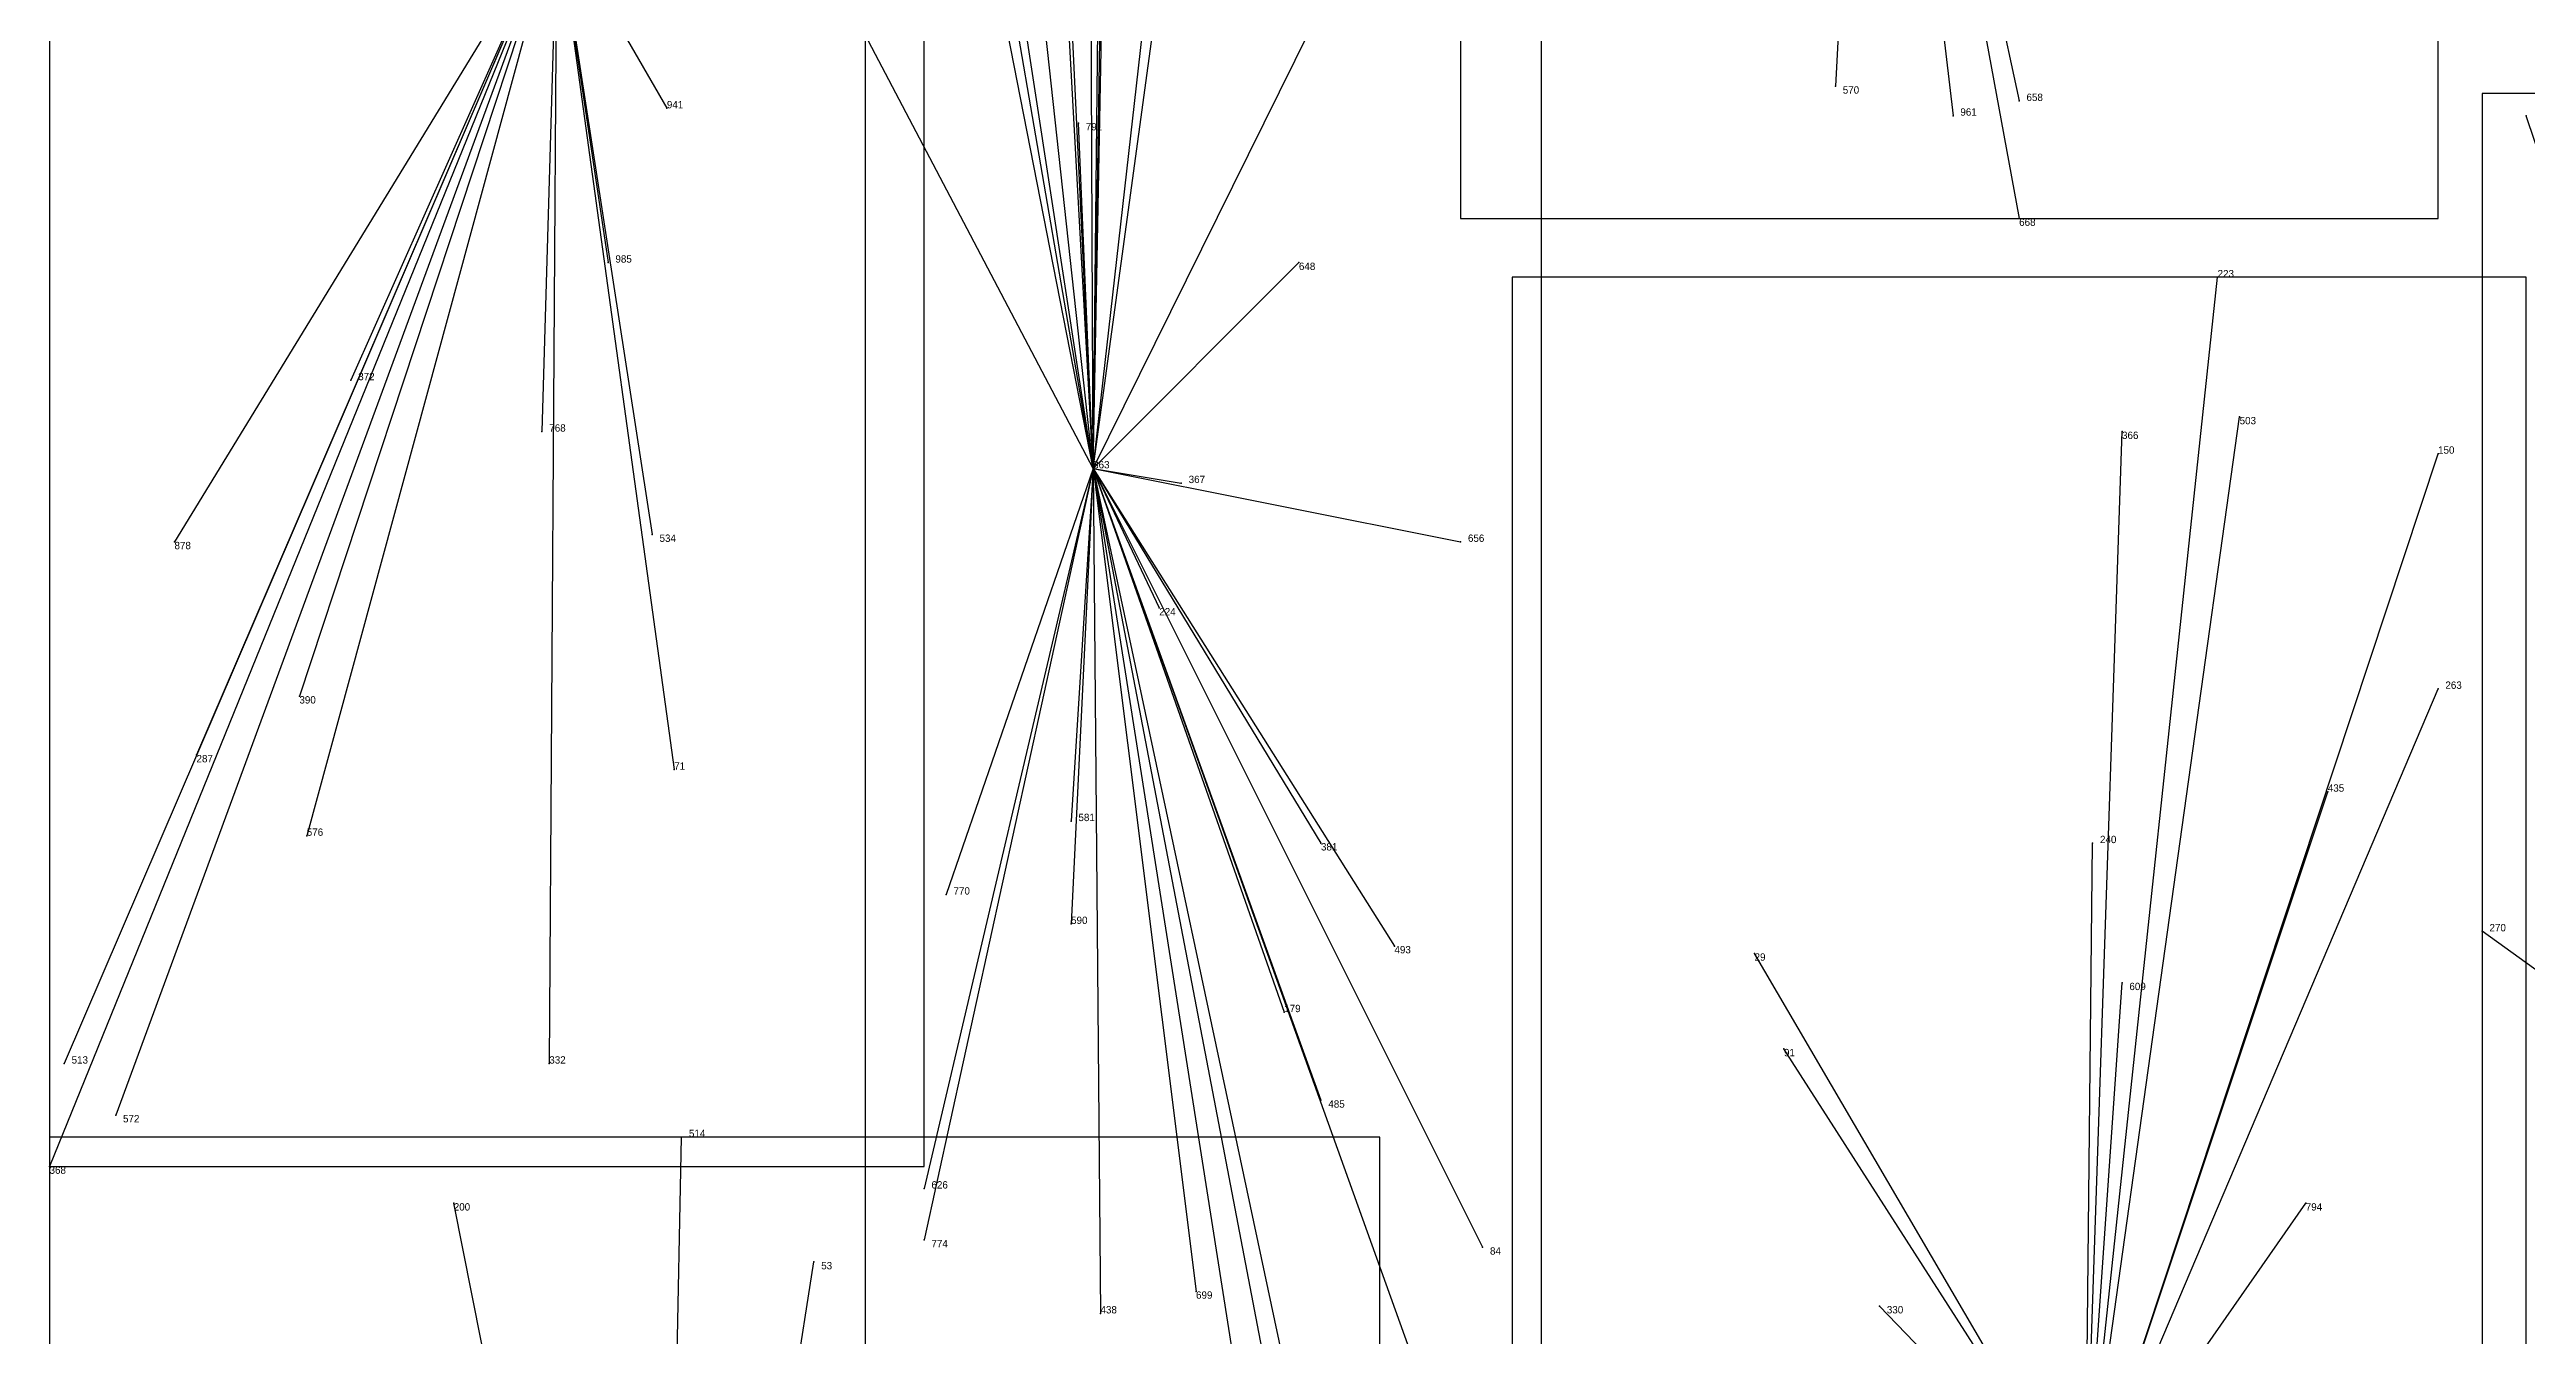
# Model space of a CAD drawing. Extents: x 0 to 1, y 0 to 1.
# Drawn here: x 0.001 to 0.338, y 0.231 to 0.406 of the extents above; entities that cross this region are included whole.
import ezdxf

# ---------------------------------------------------------------- set-up
doc = ezdxf.new("R2010")
doc.units = 0
for name, color, linetype in [('Clients', 3, 'CONTINUOUS'), ('Facilities', 3, 'CONTINUOUS'), ('Facilities_lines', 3, 'CONTINUOUS'), ('Min_max_boxes', 1, 'CONTINUOUS'), ('Normals', 1, 'CONTINUOUS'), ('Source_points', 5, 'CONTINUOUS'), ('Text', 3, 'CONTINUOUS')]:
    doc.layers.add(name, color=color, linetype=linetype)

msp = doc.modelspace()

# ---------------------------------------------------------------- linework, layer by layer
at = {"layer": 'Clients', "color": 5}
for p in [(0.085, 0.398), (0.244, 0.401), (0.269, 0.399), (0.141, 0.396), (0.26, 0.397), (0.338, 0.397), (0.269, 0.383), (0.077, 0.377), (0.171, 0.377), (0.296, 0.375), (0.042, 0.361), (0.068, 0.354), (0.283, 0.354), (0.299, 0.356), (0.326, 0.351), (0.155, 0.347), (0.018, 0.339), (0.083, 0.34), (0.193, 0.339), (0.152, 0.33), (0.035, 0.318), (0.326, 0.319), (0.021, 0.31), (0.086, 0.308), (0.311, 0.305), (0.14, 0.301), (0.036, 0.299), (0.174, 0.298), (0.279, 0.298), (0.123, 0.291), (0.14, 0.287), (0.184, 0.284), (0.332, 0.286), (0.233, 0.283), (0.283, 0.279), (0.169, 0.275), (0.237, 0.27), (0.003, 0.268), (0.069, 0.268), (0.174, 0.263), (0.01, 0.261), (0.087, 0.258), (0.001, 0.254), (0.12, 0.251), (0.056, 0.249), (0.308, 0.249), (0.12, 0.244), (0.196, 0.243), (0.105, 0.241), (0.157, 0.237), (0.144, 0.234), (0.25, 0.235)]:
    msp.add_point(p, dxfattribs=at)
at = {"layer": 'Facilities', "color": 3}
msp.add_point((0.143, 0.349), dxfattribs=at)
at = {"layer": 'Facilities_lines', "color": 3}
for p, q in [((0.143, 0.349), (0.142, 0.585)), ((0.143, 0.349), (0.132, 0.548)), ((0.143, 0.349), (0.146, 0.543)), ((0.143, 0.349), (0.145, 0.54)), ((0.143, 0.349), (0.125, 0.514)), ((0.143, 0.349), (0.146, 0.507)), ((0.143, 0.349), (0.136, 0.497)), ((0.143, 0.349), (0.159, 0.49)), ((0.249, 0.492), (0.244, 0.401)), ((0.249, 0.492), (0.269, 0.399)), ((0.249, 0.492), (0.269, 0.383)), ((0.249, 0.492), (0.26, 0.397)), ((0.143, 0.349), (0.162, 0.488)), ((0.143, 0.349), (0.124, 0.473)), ((0.143, 0.349), (0.124, 0.446)), ((0.143, 0.349), (0.187, 0.438)), ((0.07, 0.424), (0.001, 0.254)), ((0.07, 0.424), (0.003, 0.268)), ((0.07, 0.424), (0.01, 0.261)), ((0.07, 0.424), (0.018, 0.339)), ((0.07, 0.424), (0.021, 0.31)), ((0.07, 0.424), (0.035, 0.318)), ((0.07, 0.424), (0.036, 0.299)), ((0.07, 0.424), (0.042, 0.361)), ((0.07, 0.424), (0.068, 0.354)), ((0.07, 0.424), (0.069, 0.268)), ((0.07, 0.424), (0.086, 0.308)), ((0.07, 0.424), (0.083, 0.34)), ((0.07, 0.424), (0.085, 0.398)), ((0.07, 0.424), (0.077, 0.377)), ((0.143, 0.349), (0.132, 0.413)), ((0.143, 0.349), (0.112, 0.408)), ((0.143, 0.349), (0.141, 0.396)), ((0.389, 0.245), (0.338, 0.397)), ((0.143, 0.349), (0.171, 0.377)), ((0.278, 0.206), (0.296, 0.375)), ((0.278, 0.206), (0.299, 0.356)), ((0.278, 0.206), (0.283, 0.354)), ((0.278, 0.206), (0.326, 0.351)), ((0.143, 0.349), (0.12, 0.251)), ((0.143, 0.349), (0.12, 0.244)), ((0.143, 0.349), (0.123, 0.291)), ((0.143, 0.349), (0.14, 0.287)), ((0.143, 0.349), (0.14, 0.301)), ((0.143, 0.349), (0.177, 0.133)), ((0.143, 0.349), (0.144, 0.234)), ((0.143, 0.349), (0.174, 0.263)), ((0.143, 0.349), (0.152, 0.33)), ((0.143, 0.349), (0.155, 0.347)), ((0.143, 0.349), (0.196, 0.243)), ((0.143, 0.349), (0.169, 0.275)), ((0.143, 0.349), (0.174, 0.298)), ((0.143, 0.349), (0.184, 0.284)), ((0.143, 0.349), (0.189, 0.133)), ((0.143, 0.349), (0.193, 0.339)), ((0.143, 0.349), (0.157, 0.237)), ((0.143, 0.349), (0.204, 0.179)), ((0.143, 0.349), (0.179, 0.161)), ((0.278, 0.206), (0.326, 0.319)), ((0.278, 0.206), (0.311, 0.305)), ((0.278, 0.206), (0.279, 0.298)), ((0.389, 0.245), (0.332, 0.286)), ((0.278, 0.206), (0.233, 0.283)), ((0.278, 0.206), (0.283, 0.279)), ((0.278, 0.206), (0.237, 0.27)), ((0.084, 0.108), (0.087, 0.258)), ((0.084, 0.108), (0.056, 0.249)), ((0.278, 0.206), (0.308, 0.249)), ((0.084, 0.108), (0.105, 0.241)), ((0.278, 0.206), (0.25, 0.235))]:
    msp.add_line(p, q, dxfattribs=at)
at = {"layer": 'Min_max_boxes', "color": 1}
for p, q in [((0.193, 0.689), (0.193, 0.383)), ((0.193, 0.689), (0.193, 0.383)), ((0.326, 0.383), (0.326, 0.689)), ((0.326, 0.383), (0.326, 0.689)), ((0.001, 0.633), (0.001, 0.254)), ((0.001, 0.633), (0.001, 0.254)), ((0.12, 0.254), (0.12, 0.633)), ((0.12, 0.254), (0.12, 0.633)), ((0.112, 0.585), (0.112, 0.133)), ((0.112, 0.585), (0.112, 0.133)), ((0.204, 0.133), (0.204, 0.585)), ((0.204, 0.133), (0.204, 0.585)), ((0.446, 0.4), (0.332, 0.4)), ((0.332, 0.4), (0.332, 0.049)), ((0.446, 0.4), (0.332, 0.4)), ((0.332, 0.4), (0.332, 0.049)), ((0.332, 0.4), (0.332, 0.4)), ((0.193, 0.383), (0.326, 0.383)), ((0.193, 0.383), (0.326, 0.383)), ((0.193, 0.383), (0.193, 0.383)), ((0.326, 0.383), (0.326, 0.383)), ((0.338, 0.375), (0.2, 0.375)), ((0.2, 0.375), (0.2, 0.001)), ((0.338, 0.375), (0.2, 0.375)), ((0.2, 0.375), (0.2, 0.001)), ((0.2, 0.375), (0.2, 0.375)), ((0.338, 0.001), (0.338, 0.375)), ((0.338, 0.001), (0.338, 0.375)), ((0.338, 0.375), (0.338, 0.375)), ((0.182, 0.258), (0.001, 0.258)), ((0.001, 0.258), (0.001, 0.002)), ((0.182, 0.258), (0.001, 0.258)), ((0.001, 0.258), (0.001, 0.002)), ((0.001, 0.258), (0.001, 0.258)), ((0.182, 0.002), (0.182, 0.258)), ((0.182, 0.002), (0.182, 0.258)), ((0.182, 0.258), (0.182, 0.258)), ((0.001, 0.254), (0.12, 0.254)), ((0.001, 0.254), (0.12, 0.254)), ((0.001, 0.254), (0.001, 0.254)), ((0.12, 0.254), (0.12, 0.254))]:
    msp.add_line(p, q, dxfattribs=at)
at = {"layer": 'Normals', "color": 1}
for p, q in [((0.085, 0.398), (0.085, 0.398, 0.1)), ((0.244, 0.401), (0.244, 0.401, 0.1)), ((0.269, 0.399), (0.269, 0.399, 0.1)), ((0.141, 0.396), (0.141, 0.396, 0.1)), ((0.26, 0.397), (0.26, 0.397, 0.1)), ((0.338, 0.397), (0.338, 0.397, 0.1)), ((0.269, 0.383), (0.269, 0.383, 0.1)), ((0.077, 0.377), (0.077, 0.377, 0.1)), ((0.171, 0.377), (0.171, 0.377, 0.1)), ((0.296, 0.375), (0.296, 0.375, 0.1)), ((0.042, 0.361), (0.042, 0.361, 0.1)), ((0.068, 0.354), (0.068, 0.354, 0.1)), ((0.283, 0.354), (0.283, 0.354, 0.1)), ((0.299, 0.356), (0.299, 0.356, 0.1)), ((0.326, 0.351), (0.326, 0.351, 0.1)), ((0.143, 0.349), (0.143, 0.349, 0.1)), ((0.155, 0.347), (0.155, 0.347, 0.1)), ((0.018, 0.339), (0.018, 0.339, 0.1)), ((0.083, 0.34), (0.083, 0.34, 0.1)), ((0.193, 0.339), (0.193, 0.339, 0.1)), ((0.152, 0.33), (0.152, 0.33, 0.1)), ((0.035, 0.318), (0.035, 0.318, 0.1)), ((0.326, 0.319), (0.326, 0.319, 0.1)), ((0.021, 0.31), (0.021, 0.31, 0.1)), ((0.086, 0.308), (0.086, 0.308, 0.1)), ((0.311, 0.305), (0.311, 0.305, 0.1)), ((0.14, 0.301), (0.14, 0.301, 0.1)), ((0.036, 0.299), (0.036, 0.299, 0.1)), ((0.174, 0.298), (0.174, 0.298, 0.1)), ((0.279, 0.298), (0.279, 0.298, 0.1)), ((0.123, 0.291), (0.123, 0.291, 0.1)), ((0.14, 0.287), (0.14, 0.287, 0.1)), ((0.184, 0.284), (0.184, 0.284, 0.1)), ((0.332, 0.286), (0.332, 0.286, 0.1)), ((0.233, 0.283), (0.233, 0.283, 0.1)), ((0.283, 0.279), (0.283, 0.279, 0.1)), ((0.169, 0.275), (0.169, 0.275, 0.1)), ((0.237, 0.27), (0.237, 0.27, 0.1)), ((0.003, 0.268), (0.003, 0.268, 0.1)), ((0.069, 0.268), (0.069, 0.268, 0.1)), ((0.174, 0.263), (0.174, 0.263, 0.1)), ((0.01, 0.261), (0.01, 0.261, 0.1)), ((0.087, 0.258), (0.087, 0.258, 0.1)), ((0.001, 0.254), (0.001, 0.254, 0.1)), ((0.12, 0.251), (0.12, 0.251, 0.1)), ((0.056, 0.249), (0.056, 0.249, 0.1)), ((0.308, 0.249), (0.308, 0.249, 0.1)), ((0.12, 0.244), (0.12, 0.244, 0.1)), ((0.196, 0.243), (0.196, 0.243, 0.1)), ((0.105, 0.241), (0.105, 0.241, 0.1)), ((0.157, 0.237), (0.157, 0.237, 0.1)), ((0.144, 0.234), (0.144, 0.234, 0.1)), ((0.25, 0.235), (0.25, 0.235, 0.1))]:
    msp.add_line(p, q, dxfattribs=at)
at = {"layer": 'Source_points', "color": 5}
for p in [(0.085, 0.398), (0.244, 0.401), (0.269, 0.399), (0.141, 0.396), (0.26, 0.397), (0.338, 0.397), (0.269, 0.383), (0.077, 0.377), (0.171, 0.377), (0.296, 0.375), (0.042, 0.361), (0.068, 0.354), (0.283, 0.354), (0.299, 0.356), (0.326, 0.351), (0.143, 0.349), (0.155, 0.347), (0.018, 0.339), (0.083, 0.34), (0.193, 0.339), (0.152, 0.33), (0.035, 0.318), (0.326, 0.319), (0.021, 0.31), (0.086, 0.308), (0.311, 0.305), (0.14, 0.301), (0.036, 0.299), (0.174, 0.298), (0.279, 0.298), (0.123, 0.291), (0.14, 0.287), (0.184, 0.284), (0.332, 0.286), (0.233, 0.283), (0.283, 0.279), (0.169, 0.275), (0.237, 0.27), (0.003, 0.268), (0.069, 0.268), (0.174, 0.263), (0.01, 0.261), (0.087, 0.258), (0.001, 0.254), (0.12, 0.251), (0.056, 0.249), (0.308, 0.249), (0.12, 0.244), (0.196, 0.243), (0.105, 0.241), (0.157, 0.237), (0.144, 0.234), (0.25, 0.235)]:
    msp.add_point(p, dxfattribs=at)

# ---------------------------------------------------------------- texts
at = {"layer": 'Text', "color": 3}
for s, p in [('941', (0.085, 0.398)), ('570', (0.245, 0.4)), ('961', (0.261, 0.397)), ('658', (0.27, 0.399)), ('791', (0.142, 0.395)), ('668', (0.269, 0.382)), ('985', (0.078, 0.377)), ('648', (0.171, 0.376)), ('223', (0.296, 0.375)), ('372', (0.043, 0.361)), ('768', (0.069, 0.354)), ('366', (0.283, 0.353)), ('503', (0.299, 0.355)), ('150', (0.326, 0.351)), ('863', (0.143, 0.349)), ('367', (0.156, 0.347)), ('878', (0.018, 0.338)), ('534', (0.084, 0.339)), ('656', (0.194, 0.339)), ('224', (0.152, 0.329)), ('390', (0.035, 0.317)), ('263', (0.327, 0.319)), ('287', (0.021, 0.309)), ('71', (0.086, 0.308)), ('435', (0.311, 0.305)), ('576', (0.036, 0.299)), ('581', (0.141, 0.301)), ('381', (0.174, 0.297)), ('240', (0.28, 0.298)), ('770', (0.124, 0.291)), ('590', (0.14, 0.287)), ('270', (0.333, 0.286)), ('493', (0.184, 0.283)), ('29', (0.233, 0.282)), ('609', (0.284, 0.278)), ('179', (0.169, 0.275)), ('91', (0.237, 0.269)), ('513', (0.004, 0.268)), ('332', (0.069, 0.268)), ('485', (0.175, 0.262)), ('572', (0.011, 0.26)), ('514', (0.088, 0.258)), ('368', (0.001, 0.253)), ('626', (0.121, 0.251)), ('200', (0.056, 0.248)), ('794', (0.308, 0.248)), ('774', (0.121, 0.243)), ('84', (0.197, 0.242)), ('53', (0.106, 0.24)), ('699', (0.157, 0.236)), ('438', (0.144, 0.234)), ('330', (0.251, 0.234))]:
    msp.add_text(s, height=0.001, dxfattribs=at).set_placement(p)

doc.saveas('drawing.dxf')
